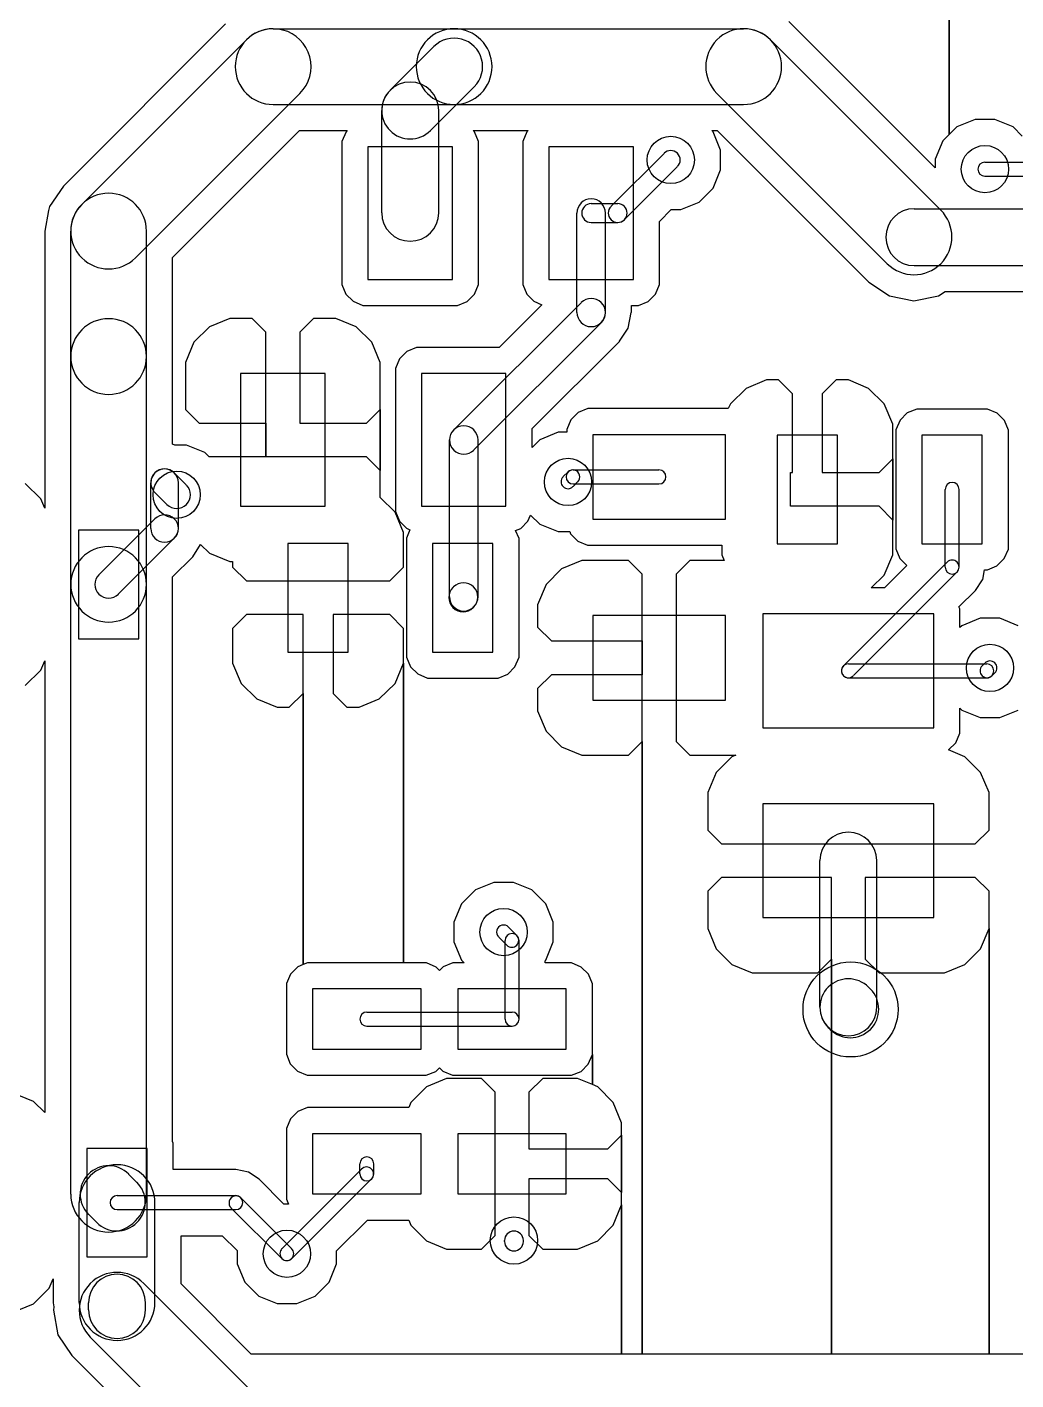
# Model space of a CAD drawing. Extents: x 32880 to 68030, y 27285 to 49782.
# Drawn here: x 37085 to 41184, y 40762 to 46371 of the extents above; entities that cross this region are included whole.
import ezdxf

# ---------------------------------------------------------------- set-up
doc = ezdxf.new("R2010")
doc.units = 0
doc.layers.add('BLACK', color=1, linetype='CONTINUOUS')

msp = doc.modelspace()

# ---------------------------------------------------------------- linework, layer by layer
at = {"layer": 'BLACK'}
for p, q in [((40907, 45926), (40907, 47089)), ((40907, 47089), (40907, 45926)), ((40907, 45926), (40907, 47089)), ((40907, 47089), (40907, 45926)), ((40849, 45788), (40242, 46394)), ((40849, 45788), (40242, 46394)), ((37907, 46384), (37236, 45712)), ((37907, 46384), (37236, 45712)), ((38105, 46364), (38855, 46364)), ((38855, 46364), (40055, 46364)), ((37312, 45636), (37994, 46318)), ((38590, 46109), (38771, 46290)), ((40166, 46318), (40872, 45612)), ((38757, 45942), (38938, 46123)), ((37534, 45414), (38216, 46096)), ((38105, 46050), (38855, 46050)), ((38855, 46050), (40055, 46050)), ((39944, 46096), (40650, 45390)), ((38555, 45601), (38555, 46025)), ((38791, 45601), (38791, 46025)), ((37688, 45416), (38214, 45942)), ((37688, 45416), (38214, 45942)), ((38214, 45942), (38412, 45942)), ((38214, 45942), (38412, 45942)), ((38412, 45942), (38407, 45937)), ((38412, 45942), (38407, 45937)), ((38940, 45936), (38934, 45942)), ((38934, 45942), (39162, 45942)), ((38940, 45936), (38934, 45942)), ((38934, 45942), (39162, 45942)), ((39162, 45942), (39157, 45937)), ((39162, 45942), (39157, 45937)), ((39928, 45937), (39923, 45942)), ((39923, 45942), (39945, 45942)), ((39928, 45937), (39923, 45942)), ((39923, 45942), (39945, 45942)), ((39945, 45942), (40574, 45313)), ((39945, 45942), (40574, 45313)), ((40938, 45957), (40907, 45926)), ((40938, 45957), (40907, 45926)), ((41014, 45988), (40938, 45957)), ((41014, 45988), (40938, 45957)), ((41096, 45988), (41014, 45988)), ((41096, 45988), (41014, 45988)), ((41172, 45957), (41096, 45988)), ((41172, 45957), (41096, 45988)), ((41210, 45919), (41172, 45957)), ((41210, 45919), (41172, 45957)), ((38407, 45937), (38390, 45897)), ((38407, 45937), (38390, 45897)), ((38390, 45897), (38390, 45854)), ((38390, 45897), (38390, 45854)), ((38956, 45896), (38940, 45936)), ((38956, 45896), (38940, 45936)), ((38956, 45346), (38956, 45896)), ((38956, 45346), (38956, 45896)), ((39157, 45937), (39140, 45897)), ((39157, 45937), (39140, 45897)), ((39140, 45897), (39140, 45854)), ((39140, 45897), (39140, 45854)), ((39959, 45861), (39928, 45937)), ((39959, 45861), (39928, 45937)), ((40880, 45899), (40849, 45823)), ((40880, 45899), (40849, 45823)), ((40907, 45926), (40880, 45899)), ((40907, 45926), (40880, 45899)), ((38390, 45854), (38390, 45304)), ((38390, 45854), (38390, 45304)), ((38498, 45875), (38498, 45325)), ((38848, 45875), (38498, 45875)), ((38848, 45325), (38848, 45875)), ((39140, 45854), (39140, 45304)), ((39140, 45854), (39140, 45304)), ((39248, 45875), (39248, 45325)), ((39598, 45875), (39248, 45875)), ((39725, 45847), (39506, 45628)), ((39598, 45325), (39598, 45875)), ((39959, 45779), (39959, 45861)), ((39959, 45779), (39959, 45861)), ((39780, 45792), (39561, 45573)), ((39928, 45703), (39959, 45779)), ((39928, 45703), (39959, 45779)), ((40849, 45823), (40849, 45788)), ((40849, 45823), (40849, 45788)), ((41055, 45811), (43279, 45811)), ((41055, 45753), (43279, 45753)), ((37236, 45712), (37178, 45627)), ((37236, 45712), (37178, 45627)), ((39870, 45645), (39928, 45703)), ((39870, 45645), (39928, 45703)), ((37174, 45611), (37158, 45525)), ((37174, 45611), (37158, 45525)), ((37178, 45627), (37174, 45611)), ((37178, 45627), (37174, 45611)), ((39423, 45639), (39533, 45639)), ((39706, 45565), (39755, 45614)), ((39706, 45565), (39755, 45614)), ((39755, 45614), (39794, 45614)), ((39755, 45614), (39794, 45614)), ((39794, 45614), (39870, 45645)), ((39794, 45614), (39870, 45645)), ((40762, 45618), (42614, 45618)), ((39364, 45188), (39364, 45600)), ((39423, 45561), (39533, 45561)), ((39482, 45188), (39482, 45600)), ((39706, 45346), (39706, 45565)), ((39706, 45346), (39706, 45565)), ((37158, 45525), (37158, 45005)), ((37158, 45525), (37158, 45005)), ((37266, 45005), (37266, 45525)), ((37580, 45005), (37580, 45525)), ((37688, 45005), (37688, 45416)), ((37688, 45005), (37688, 45416)), ((40762, 45382), (42614, 45382)), ((38498, 45325), (38848, 45325)), ((38956, 45303), (38956, 45346)), ((38956, 45303), (38956, 45346)), ((39248, 45325), (39598, 45325)), ((39706, 45303), (39706, 45346)), ((39706, 45303), (39706, 45346)), ((38390, 45304), (38406, 45264)), ((38390, 45304), (38406, 45264)), ((38939, 45263), (38956, 45303)), ((38939, 45263), (38956, 45303)), ((39140, 45304), (39156, 45264)), ((39140, 45304), (39156, 45264)), ((39689, 45263), (39706, 45303)), ((39689, 45263), (39706, 45303)), ((40574, 45313), (40660, 45256)), ((40574, 45313), (40660, 45256)), ((40863, 45256), (40890, 45274)), ((40863, 45256), (40890, 45274)), ((40890, 45274), (42153, 45274)), ((40890, 45274), (42153, 45274)), ((38406, 45264), (38436, 45234)), ((38406, 45264), (38436, 45234)), ((38436, 45234), (38476, 45217)), ((38436, 45234), (38476, 45217)), ((38476, 45217), (38519, 45217)), ((38476, 45217), (38519, 45217)), ((38519, 45217), (38869, 45217)), ((38519, 45217), (38869, 45217)), ((39381, 45228), (38854, 44701)), ((38869, 45217), (38909, 45233)), ((38869, 45217), (38909, 45233)), ((38909, 45233), (38939, 45263)), ((38909, 45233), (38939, 45263)), ((39219, 45220), (39041, 45042)), ((39219, 45220), (39041, 45042)), ((39156, 45264), (39186, 45234)), ((39156, 45264), (39186, 45234)), ((39186, 45234), (39219, 45220)), ((39186, 45234), (39219, 45220)), ((39590, 45187), (39590, 45217)), ((39590, 45217), (39619, 45217)), ((39590, 45187), (39590, 45217)), ((39590, 45217), (39619, 45217)), ((39619, 45217), (39659, 45233)), ((39619, 45217), (39659, 45233)), ((39659, 45233), (39689, 45263)), ((39659, 45233), (39689, 45263)), ((40660, 45256), (40761, 45236)), ((40660, 45256), (40761, 45236)), ((40761, 45236), (40863, 45256)), ((40761, 45236), (40863, 45256)), ((37925, 45163), (37841, 45128)), ((37925, 45163), (37841, 45128)), ((38018, 45163), (37925, 45163)), ((38018, 45163), (37925, 45163)), ((38075, 45106), (38018, 45163)), ((38075, 45106), (38018, 45163)), ((38272, 45163), (38215, 45106)), ((38272, 45163), (38215, 45106)), ((38365, 45163), (38272, 45163)), ((38365, 45163), (38272, 45163)), ((38449, 45128), (38365, 45163)), ((38449, 45128), (38365, 45163)), ((39577, 45123), (39589, 45187)), ((39577, 45123), (39589, 45187)), ((39589, 45187), (39590, 45187)), ((39589, 45187), (39590, 45187)), ((37841, 45128), (37776, 45064)), ((37841, 45128), (37776, 45064)), ((38075, 44729), (38075, 45106)), ((38075, 44729), (38075, 45106)), ((38215, 45106), (38215, 44729)), ((38215, 45106), (38215, 44729)), ((38514, 45064), (38449, 45128)), ((38514, 45064), (38449, 45128)), ((39464, 45145), (38937, 44618)), ((39541, 45069), (39577, 45123)), ((39541, 45069), (39577, 45123)), ((37776, 45064), (37741, 44980)), ((37776, 45064), (37741, 44980)), ((38549, 44980), (38514, 45064)), ((38549, 44980), (38514, 45064)), ((38699, 45042), (38659, 45026)), ((38699, 45042), (38659, 45026)), ((39041, 45042), (38699, 45042)), ((39041, 45042), (38699, 45042)), ((39178, 44706), (39541, 45068)), ((39178, 44706), (39541, 45068)), ((39541, 45068), (39541, 45069)), ((39541, 45068), (39541, 45069)), ((37158, 45005), (37158, 44377)), ((37158, 45005), (37158, 44377)), ((37266, 44061), (37266, 45005)), ((37580, 44061), (37580, 45005)), ((37688, 44641), (37688, 45005)), ((37688, 44641), (37688, 45005)), ((38629, 44996), (38612, 44956)), ((38629, 44996), (38612, 44956)), ((38659, 45026), (38629, 44996)), ((38659, 45026), (38629, 44996)), ((37741, 44980), (37741, 44889)), ((37741, 44980), (37741, 44889)), ((38320, 44934), (37970, 44934)), ((37970, 44934), (37970, 44384)), ((38320, 44384), (38320, 44934)), ((38549, 44889), (38549, 44980)), ((38549, 44889), (38549, 44980)), ((38612, 44956), (38612, 44913)), ((38612, 44956), (38612, 44913)), ((39070, 44934), (38720, 44934)), ((38720, 44934), (38720, 44384)), ((39070, 44384), (39070, 44934)), ((37741, 44889), (37741, 44786)), ((37741, 44889), (37741, 44786)), ((38549, 44786), (38549, 44889)), ((38549, 44786), (38549, 44889)), ((38612, 44913), (38612, 44363)), ((38612, 44913), (38612, 44363)), ((40065, 44873), (40000, 44809)), ((40065, 44873), (40000, 44809)), ((40149, 44908), (40065, 44873)), ((40149, 44908), (40065, 44873)), ((40200, 44908), (40149, 44908)), ((40200, 44908), (40149, 44908)), ((40257, 44851), (40200, 44908)), ((40257, 44851), (40200, 44908)), ((40438, 44908), (40381, 44851)), ((40438, 44908), (40381, 44851)), ((40489, 44908), (40438, 44908)), ((40489, 44908), (40438, 44908)), ((40573, 44873), (40489, 44908)), ((40573, 44873), (40489, 44908)), ((40638, 44809), (40573, 44873)), ((40638, 44809), (40573, 44873)), ((40257, 44524), (40257, 44851)), ((40257, 44524), (40257, 44851)), ((40381, 44851), (40381, 44524)), ((40381, 44851), (40381, 44524)), ((37741, 44786), (37798, 44729)), ((37741, 44786), (37798, 44729)), ((38492, 44729), (38549, 44786)), ((38492, 44729), (38549, 44786)), ((38549, 44532), (38549, 44786)), ((38549, 44786), (38549, 44532)), ((38549, 44532), (38549, 44786)), ((38549, 44786), (38549, 44532)), ((39369, 44773), (39339, 44743)), ((39369, 44773), (39339, 44743)), ((39409, 44789), (39369, 44773)), ((39409, 44789), (39369, 44773)), ((39959, 44789), (39409, 44789)), ((39959, 44789), (39409, 44789)), ((39991, 44789), (39959, 44789)), ((39991, 44789), (39959, 44789)), ((40000, 44809), (39991, 44789)), ((40000, 44809), (39991, 44789)), ((40673, 44725), (40638, 44809)), ((40673, 44725), (40638, 44809)), ((40733, 44771), (40703, 44741)), ((40733, 44771), (40703, 44741)), ((40773, 44787), (40733, 44771)), ((40773, 44787), (40733, 44771)), ((41023, 44787), (40773, 44787)), ((41023, 44787), (40773, 44787)), ((41066, 44787), (41023, 44787)), ((41066, 44787), (41023, 44787)), ((41106, 44770), (41066, 44787)), ((41106, 44770), (41066, 44787)), ((41136, 44740), (41106, 44770)), ((41136, 44740), (41106, 44770)), ((37798, 44729), (38075, 44729)), ((37798, 44729), (38075, 44729)), ((38075, 44589), (38075, 44729)), ((38075, 44729), (38075, 44589)), ((38075, 44589), (38075, 44729)), ((38075, 44729), (38075, 44589)), ((38215, 44729), (38492, 44729)), ((38215, 44729), (38492, 44729)), ((39178, 44628), (39178, 44706)), ((39178, 44628), (39178, 44706)), ((39339, 44743), (39322, 44703)), ((39339, 44743), (39322, 44703)), ((40673, 44634), (40673, 44725)), ((40673, 44634), (40673, 44725)), ((40703, 44741), (40686, 44701)), ((40703, 44741), (40686, 44701)), ((41152, 44700), (41136, 44740)), ((41152, 44700), (41136, 44740)), ((38836, 44009), (38836, 44659)), ((38954, 44009), (38954, 44659)), ((39210, 44660), (39178, 44628)), ((39210, 44660), (39178, 44628)), ((39286, 44691), (39210, 44660)), ((39286, 44691), (39210, 44660)), ((39322, 44691), (39286, 44691)), ((39322, 44691), (39286, 44691)), ((39322, 44703), (39322, 44691)), ((39322, 44703), (39322, 44691)), ((39980, 44681), (39430, 44681)), ((39430, 44681), (39430, 44331)), ((39980, 44331), (39980, 44681)), ((40444, 44679), (40194, 44679)), ((40194, 44679), (40194, 44229)), ((40444, 44229), (40444, 44679)), ((40686, 44701), (40686, 44658)), ((40686, 44701), (40686, 44658)), ((40686, 44658), (40686, 44208)), ((40686, 44658), (40686, 44208)), ((41044, 44679), (40794, 44679)), ((40794, 44679), (40794, 44229)), ((41044, 44229), (41044, 44679)), ((41152, 44250), (41152, 44700)), ((41152, 44250), (41152, 44700)), ((37698, 44638), (37688, 44641)), ((37698, 44638), (37688, 44641)), ((37746, 44638), (37698, 44638)), ((37746, 44638), (37698, 44638)), ((37822, 44607), (37746, 44638)), ((37822, 44607), (37746, 44638)), ((37840, 44589), (37822, 44607)), ((37840, 44589), (37822, 44607)), ((40673, 44581), (40673, 44634)), ((40673, 44581), (40673, 44634)), ((38045, 44589), (37840, 44589)), ((38045, 44589), (37840, 44589)), ((38075, 44589), (38045, 44589)), ((38075, 44589), (38045, 44589)), ((38215, 44589), (38075, 44589)), ((38215, 44589), (38075, 44589)), ((38245, 44589), (38215, 44589)), ((38245, 44589), (38215, 44589)), ((38492, 44589), (38245, 44589)), ((38492, 44589), (38245, 44589)), ((38549, 44532), (38492, 44589)), ((38549, 44532), (38492, 44589)), ((40616, 44524), (40673, 44581)), ((40616, 44524), (40673, 44581)), ((40673, 44327), (40673, 44581)), ((40673, 44581), (40673, 44327)), ((40673, 44327), (40673, 44581)), ((40673, 44581), (40673, 44327)), ((37598, 44292), (37598, 44482)), ((37745, 44473), (37696, 44522)), ((37712, 44292), (37712, 44482)), ((38549, 44429), (38549, 44532)), ((38549, 44429), (38549, 44532)), ((39307, 44507), (39326, 44526)), ((39348, 44535), (39704, 44535)), ((39348, 44466), (39367, 44485)), ((40249, 44384), (40249, 44524)), ((40249, 44524), (40257, 44524)), ((40249, 44384), (40249, 44524)), ((40249, 44524), (40257, 44524)), ((40381, 44524), (40616, 44524)), ((40381, 44524), (40616, 44524)), ((37142, 44415), (37077, 44479)), ((37142, 44415), (37077, 44479)), ((37664, 44392), (37615, 44441)), ((38549, 44421), (38549, 44429)), ((38549, 44421), (38549, 44429)), ((39348, 44477), (39704, 44477)), ((40890, 44132), (40890, 44454)), ((40948, 44132), (40948, 44454)), ((37158, 44377), (37142, 44415)), ((37158, 44377), (37142, 44415)), ((37970, 44384), (38320, 44384)), ((38610, 44360), (38549, 44421)), ((38610, 44360), (38549, 44421)), ((38720, 44384), (39070, 44384)), ((40257, 44384), (40249, 44384)), ((40257, 44384), (40249, 44384)), ((40381, 44384), (40257, 44384)), ((40381, 44384), (40257, 44384)), ((40419, 44384), (40381, 44384)), ((40419, 44384), (40381, 44384)), ((40616, 44384), (40419, 44384)), ((40616, 44384), (40419, 44384)), ((40673, 44327), (40616, 44384)), ((40673, 44327), (40616, 44384)), ((37615, 44332), (37383, 44100)), ((38645, 44276), (38610, 44360)), ((38645, 44276), (38610, 44360)), ((38612, 44363), (38628, 44323)), ((38612, 44363), (38628, 44323)), ((38628, 44323), (38658, 44293)), ((38628, 44323), (38658, 44293)), ((39131, 44292), (39161, 44322)), ((39131, 44292), (39161, 44322)), ((39161, 44322), (39172, 44348)), ((39161, 44322), (39172, 44348)), ((39172, 44348), (39210, 44310)), ((39172, 44348), (39210, 44310)), ((39430, 44331), (39980, 44331)), ((40673, 44274), (40673, 44327)), ((40673, 44274), (40673, 44327)), ((37548, 44285), (37298, 44285)), ((37298, 44285), (37298, 43835)), ((37548, 43835), (37548, 44285)), ((38645, 44185), (38645, 44276)), ((38645, 44185), (38645, 44276)), ((38658, 44293), (38672, 44287)), ((38658, 44293), (38672, 44287)), ((38672, 44287), (38658, 44252)), ((38672, 44287), (38658, 44252)), ((39110, 44284), (39131, 44292)), ((39110, 44284), (39131, 44292)), ((39124, 44251), (39110, 44284)), ((39124, 44251), (39110, 44284)), ((39210, 44310), (39286, 44279)), ((39210, 44310), (39286, 44279)), ((39286, 44279), (39334, 44279)), ((39286, 44279), (39334, 44279)), ((39334, 44279), (39338, 44270)), ((39334, 44279), (39338, 44270)), ((39338, 44270), (39368, 44240)), ((39338, 44270), (39368, 44240)), ((40673, 44183), (40673, 44274)), ((40673, 44183), (40673, 44274)), ((37695, 44252), (37463, 44020)), ((37772, 44175), (37804, 44226)), ((37772, 44175), (37804, 44226)), ((37804, 44226), (37841, 44190)), ((37804, 44226), (37841, 44190)), ((38416, 44230), (38166, 44230)), ((38166, 44230), (38166, 43780)), ((38416, 43780), (38416, 44230)), ((38658, 44252), (38658, 44209)), ((38658, 44252), (38658, 44209)), ((38658, 44209), (38658, 43759)), ((38658, 44209), (38658, 43759)), ((39016, 44230), (38766, 44230)), ((38766, 44230), (38766, 43780)), ((39016, 43780), (39016, 44230)), ((39124, 43801), (39124, 44251)), ((39124, 43801), (39124, 44251)), ((39368, 44240), (39408, 44223)), ((39368, 44240), (39408, 44223)), ((39408, 44223), (39451, 44223)), ((39408, 44223), (39451, 44223)), ((39451, 44223), (39965, 44223)), ((39451, 44223), (39965, 44223)), ((39965, 44223), (39965, 44183)), ((39965, 44223), (39965, 44183)), ((40194, 44229), (40444, 44229)), ((40686, 44208), (40702, 44168)), ((40686, 44208), (40702, 44168)), ((40794, 44229), (41044, 44229)), ((41135, 44167), (41152, 44207)), ((41135, 44167), (41152, 44207)), ((41152, 44207), (41152, 44250)), ((41152, 44207), (41152, 44250)), ((37688, 44091), (37772, 44175)), ((37688, 44091), (37772, 44175)), ((37841, 44190), (37925, 44155)), ((37841, 44190), (37925, 44155)), ((37925, 44155), (37937, 44155)), ((37925, 44155), (37937, 44155)), ((37937, 44155), (37937, 44132)), ((37937, 44155), (37937, 44132)), ((38645, 44132), (38645, 44185)), ((38645, 44132), (38645, 44185)), ((39384, 44160), (39300, 44125)), ((39384, 44160), (39300, 44125)), ((39475, 44160), (39384, 44160)), ((39475, 44160), (39384, 44160)), ((39578, 44160), (39475, 44160)), ((39578, 44160), (39475, 44160)), ((39635, 44103), (39578, 44160)), ((39635, 44103), (39578, 44160)), ((39832, 44160), (39775, 44103)), ((39832, 44160), (39775, 44103)), ((39935, 44160), (39832, 44160)), ((39935, 44160), (39832, 44160)), ((39974, 44160), (39935, 44160)), ((39974, 44160), (39935, 44160)), ((39965, 44183), (39974, 44160)), ((39965, 44183), (39974, 44160)), ((40898, 44152), (40469, 43723)), ((40638, 44099), (40673, 44183)), ((40638, 44099), (40673, 44183)), ((40702, 44168), (40731, 44139)), ((40702, 44168), (40731, 44139)), ((41105, 44137), (41135, 44167)), ((41105, 44137), (41135, 44167)), ((37688, 44060), (37688, 44091)), ((37688, 44060), (37688, 44091)), ((37937, 44132), (37994, 44075)), ((37937, 44132), (37994, 44075)), ((38588, 44075), (38645, 44132)), ((38588, 44075), (38645, 44132)), ((39300, 44125), (39236, 44060)), ((39300, 44125), (39236, 44060)), ((39635, 43826), (39635, 44103)), ((39635, 43826), (39635, 44103)), ((39775, 44103), (39775, 43856)), ((39775, 44103), (39775, 43856)), ((40939, 44111), (40510, 43682)), ((40584, 44046), (40638, 44099)), ((40584, 44046), (40638, 44099)), ((40731, 44139), (40639, 44046)), ((40731, 44139), (40639, 44046)), ((41046, 44080), (41053, 44121)), ((41046, 44080), (41053, 44121)), ((41053, 44121), (41065, 44121)), ((41053, 44121), (41065, 44121)), ((41065, 44121), (41105, 44137)), ((41065, 44121), (41105, 44137)), ((37266, 41532), (37266, 44060)), ((37580, 41532), (37580, 44060)), ((37688, 41751), (37688, 44060)), ((37688, 41751), (37688, 44060)), ((37994, 44075), (38191, 44075)), ((37994, 44075), (38191, 44075)), ((38191, 44075), (38229, 44075)), ((38191, 44075), (38229, 44075)), ((38229, 44075), (38353, 44075)), ((38229, 44075), (38353, 44075)), ((38353, 44075), (38391, 44075)), ((38353, 44075), (38391, 44075)), ((38391, 44075), (38588, 44075)), ((38391, 44075), (38588, 44075)), ((38853, 44050), (38850, 44047)), ((39236, 44060), (39201, 43976)), ((39236, 44060), (39201, 43976)), ((40639, 44046), (40584, 44046)), ((40639, 44046), (40584, 44046)), ((40947, 43967), (41016, 44035)), ((40947, 43967), (41016, 44035)), ((41016, 44035), (41045, 44079)), ((41016, 44035), (41045, 44079)), ((41045, 44079), (41046, 44080)), ((41045, 44079), (41046, 44080)), ((39201, 43976), (39201, 43883)), ((39201, 43976), (39201, 43883)), ((37994, 43935), (37937, 43878)), ((37994, 43935), (37937, 43878)), ((38229, 43935), (37994, 43935)), ((38229, 43935), (37994, 43935)), ((38229, 43608), (38229, 43935)), ((38229, 43608), (38229, 43935)), ((38588, 43935), (38353, 43935)), ((38353, 43935), (38353, 43608)), ((38588, 43935), (38353, 43935)), ((38353, 43935), (38353, 43608)), ((38645, 43878), (38588, 43935)), ((38645, 43878), (38588, 43935)), ((38936, 43967), (38933, 43964)), ((39980, 43931), (39430, 43931)), ((39430, 43931), (39430, 43581)), ((39980, 43581), (39980, 43931)), ((40843, 43938), (40135, 43938)), ((40135, 43938), (40135, 43466)), ((40843, 43466), (40843, 43938)), ((40951, 43959), (40947, 43967)), ((40951, 43959), (40947, 43967)), ((40951, 43881), (40951, 43959)), ((40951, 43881), (40951, 43959)), ((41035, 43920), (40959, 43889)), ((41035, 43920), (40959, 43889)), ((41117, 43920), (41035, 43920)), ((41117, 43920), (41035, 43920)), ((41193, 43889), (41117, 43920)), ((41193, 43889), (41117, 43920)), ((37937, 43878), (37937, 43825)), ((37937, 43878), (37937, 43825)), ((38645, 43825), (38645, 43878)), ((38645, 43825), (38645, 43878)), ((39201, 43883), (39258, 43826)), ((39201, 43883), (39258, 43826)), ((40959, 43889), (40951, 43881)), ((40959, 43889), (40951, 43881)), ((37298, 43835), (37548, 43835)), ((37937, 43825), (37937, 43734)), ((37937, 43825), (37937, 43734)), ((38645, 43734), (38645, 43825)), ((38645, 43734), (38645, 43825)), ((39258, 43826), (39635, 43826)), ((39258, 43826), (39635, 43826)), ((39635, 43686), (39635, 43826)), ((39635, 43826), (39635, 43686)), ((39635, 43686), (39635, 43826)), ((39635, 43826), (39635, 43686)), ((39775, 43856), (39775, 43826)), ((39775, 43856), (39775, 43826)), ((39775, 43826), (39775, 43686)), ((39775, 43826), (39775, 43686)), ((38166, 43780), (38416, 43780)), ((38658, 43759), (38674, 43719)), ((38658, 43759), (38674, 43719)), ((38766, 43780), (39016, 43780)), ((39107, 43718), (39124, 43758)), ((39107, 43718), (39124, 43758)), ((39124, 43758), (39124, 43801)), ((39124, 43758), (39124, 43801)), ((37077, 43641), (37142, 43705)), ((37077, 43641), (37142, 43705)), ((37142, 43705), (37158, 43744)), ((37142, 43705), (37158, 43744)), ((37158, 43744), (37158, 41871)), ((37158, 43744), (37158, 41871)), ((37937, 43734), (37972, 43650)), ((37937, 43734), (37972, 43650)), ((38610, 43650), (38645, 43734)), ((38610, 43650), (38645, 43734)), ((38645, 42491), (38645, 43734)), ((38645, 43734), (38645, 42491)), ((38645, 42491), (38645, 43734)), ((38645, 43734), (38645, 42491)), ((38674, 43719), (38704, 43689)), ((38674, 43719), (38704, 43689)), ((39077, 43688), (39107, 43718)), ((39077, 43688), (39107, 43718)), ((40489, 43731), (41063, 43731)), ((41055, 43734), (41044, 43723)), ((37972, 43650), (38037, 43586)), ((37972, 43650), (38037, 43586)), ((38545, 43586), (38610, 43650)), ((38545, 43586), (38610, 43650)), ((38704, 43689), (38744, 43672)), ((38704, 43689), (38744, 43672)), ((38744, 43672), (38787, 43672)), ((38744, 43672), (38787, 43672)), ((38787, 43672), (39037, 43672)), ((38787, 43672), (39037, 43672)), ((39037, 43672), (39077, 43688)), ((39037, 43672), (39077, 43688)), ((39258, 43686), (39201, 43629)), ((39258, 43686), (39201, 43629)), ((39635, 43686), (39258, 43686)), ((39635, 43686), (39258, 43686)), ((39635, 43409), (39635, 43686)), ((39635, 43409), (39635, 43686)), ((39775, 43686), (39775, 43656)), ((39775, 43686), (39775, 43656)), ((39775, 43656), (39775, 43409)), ((39775, 43656), (39775, 43409)), ((40489, 43673), (41063, 43673)), ((41096, 43693), (41085, 43682)), ((38037, 43586), (38121, 43551)), ((38037, 43586), (38121, 43551)), ((38172, 43551), (38229, 43608)), ((38172, 43551), (38229, 43608)), ((38229, 42484), (38229, 43608)), ((38229, 43608), (38229, 42484)), ((38229, 42484), (38229, 43608)), ((38229, 43608), (38229, 42484)), ((38353, 43608), (38410, 43551)), ((38353, 43608), (38410, 43551)), ((38461, 43551), (38545, 43586)), ((38461, 43551), (38545, 43586)), ((39201, 43629), (39201, 43536)), ((39201, 43629), (39201, 43536)), ((38121, 43551), (38172, 43551)), ((38121, 43551), (38172, 43551)), ((38410, 43551), (38461, 43551)), ((38410, 43551), (38461, 43551)), ((39201, 43536), (39236, 43452)), ((39201, 43536), (39236, 43452)), ((39430, 43581), (39980, 43581)), ((40951, 43487), (40951, 43547)), ((40951, 43547), (40959, 43539)), ((40951, 43487), (40951, 43547)), ((40951, 43547), (40959, 43539)), ((40959, 43539), (41035, 43508)), ((40959, 43539), (41035, 43508)), ((41117, 43508), (41193, 43539)), ((41117, 43508), (41193, 43539)), ((40951, 43444), (40951, 43487)), ((40951, 43444), (40951, 43487)), ((41035, 43508), (41117, 43508)), ((41035, 43508), (41117, 43508)), ((39236, 43452), (39300, 43387)), ((39236, 43452), (39300, 43387)), ((40135, 43466), (40843, 43466)), ((40934, 43404), (40951, 43444)), ((40934, 43404), (40951, 43444)), ((39300, 43387), (39384, 43352)), ((39300, 43387), (39384, 43352)), ((39578, 43352), (39635, 43409)), ((39578, 43352), (39635, 43409)), ((39635, 40869), (39635, 43409)), ((39635, 43409), (39635, 40869)), ((39635, 40869), (39635, 43409)), ((39635, 43409), (39635, 40869)), ((39775, 43409), (39832, 43352)), ((39775, 43409), (39832, 43352)), ((40904, 43374), (40934, 43404)), ((40904, 43374), (40934, 43404)), ((40972, 43345), (40904, 43374)), ((40972, 43345), (40904, 43374)), ((39384, 43352), (39475, 43352)), ((39384, 43352), (39475, 43352)), ((39475, 43352), (39578, 43352)), ((39475, 43352), (39578, 43352)), ((39832, 43352), (39935, 43352)), ((39832, 43352), (39935, 43352)), ((39935, 43352), (40022, 43352)), ((39935, 43352), (40022, 43352)), ((40006, 43345), (39941, 43281)), ((40006, 43345), (39941, 43281)), ((40022, 43352), (40006, 43345)), ((40022, 43352), (40006, 43345)), ((41037, 43281), (40972, 43345)), ((41037, 43281), (40972, 43345)), ((39941, 43281), (39906, 43197)), ((39941, 43281), (39906, 43197)), ((41072, 43197), (41037, 43281)), ((41072, 43197), (41037, 43281)), ((39906, 43197), (39906, 43106)), ((39906, 43197), (39906, 43106)), ((41072, 43106), (41072, 43197)), ((41072, 43106), (41072, 43197)), ((40843, 43151), (40135, 43151)), ((40135, 43151), (40135, 42679)), ((40843, 42679), (40843, 43151)), ((39906, 43106), (39906, 43042)), ((39906, 43106), (39906, 43042)), ((41072, 43042), (41072, 43106)), ((41072, 43042), (41072, 43106)), ((39906, 43042), (39963, 42985)), ((39906, 43042), (39963, 42985)), ((41015, 42985), (41072, 43042)), ((41015, 42985), (41072, 43042)), ((39963, 42985), (40389, 42985)), ((39963, 42985), (40389, 42985)), ((40389, 42985), (40419, 42985)), ((40389, 42985), (40419, 42985)), ((40419, 42985), (40559, 42985)), ((40419, 42985), (40559, 42985)), ((40559, 42985), (40589, 42985)), ((40559, 42985), (40589, 42985)), ((40589, 42985), (41015, 42985)), ((40589, 42985), (41015, 42985)), ((40371, 42307), (40371, 42915)), ((40607, 42307), (40607, 42915)), ((39019, 42825), (38943, 42794)), ((39019, 42825), (38943, 42794)), ((39101, 42825), (39019, 42825)), ((39101, 42825), (39019, 42825)), ((39177, 42794), (39101, 42825)), ((39177, 42794), (39101, 42825)), ((39963, 42845), (39906, 42788)), ((39963, 42845), (39906, 42788)), ((40419, 42845), (39963, 42845)), ((40419, 42845), (39963, 42845)), ((40419, 42507), (40419, 42845)), ((40419, 42507), (40419, 42845)), ((41015, 42845), (40559, 42845)), ((40559, 42845), (40559, 42507)), ((41015, 42845), (40559, 42845)), ((40559, 42845), (40559, 42507)), ((41072, 42788), (41015, 42845)), ((41072, 42788), (41015, 42845)), ((38943, 42794), (38885, 42736)), ((38943, 42794), (38885, 42736)), ((39235, 42736), (39177, 42794)), ((39235, 42736), (39177, 42794)), ((39906, 42788), (39906, 42724)), ((39906, 42788), (39906, 42724)), ((41072, 42724), (41072, 42788)), ((41072, 42724), (41072, 42788)), ((38885, 42736), (38854, 42660)), ((38885, 42736), (38854, 42660)), ((39266, 42660), (39235, 42736)), ((39266, 42660), (39235, 42736)), ((39906, 42724), (39906, 42633)), ((39906, 42724), (39906, 42633)), ((41072, 42633), (41072, 42724)), ((41072, 42633), (41072, 42724)), ((38854, 42660), (38854, 42578)), ((38854, 42660), (38854, 42578)), ((39114, 42606), (39081, 42639)), ((39266, 42578), (39266, 42660)), ((39266, 42578), (39266, 42660)), ((39906, 42633), (39941, 42549)), ((39906, 42633), (39941, 42549)), ((40135, 42679), (40843, 42679)), ((41037, 42549), (41072, 42633)), ((41037, 42549), (41072, 42633)), ((41072, 40869), (41072, 42633)), ((41072, 42633), (41072, 40869)), ((41072, 40869), (41072, 42633)), ((41072, 42633), (41072, 40869)), ((38854, 42578), (38885, 42502)), ((38854, 42578), (38885, 42502)), ((39073, 42565), (39040, 42598)), ((39066, 42258), (39066, 42584)), ((39124, 42258), (39124, 42584)), ((39235, 42502), (39266, 42578)), ((39235, 42502), (39266, 42578)), ((39941, 42549), (40006, 42485)), ((39941, 42549), (40006, 42485)), ((40972, 42485), (41037, 42549)), ((40972, 42485), (41037, 42549)), ((38207, 42475), (38177, 42445)), ((38207, 42475), (38177, 42445)), ((38229, 42484), (38207, 42475)), ((38229, 42484), (38207, 42475)), ((38247, 42491), (38229, 42484)), ((38247, 42491), (38229, 42484)), ((38645, 42491), (38247, 42491)), ((38645, 42491), (38247, 42491)), ((38697, 42491), (38645, 42491)), ((38697, 42491), (38645, 42491)), ((38740, 42491), (38697, 42491)), ((38740, 42491), (38697, 42491)), ((38780, 42474), (38740, 42491)), ((38780, 42474), (38740, 42491)), ((38794, 42460), (38780, 42474)), ((38794, 42460), (38780, 42474)), ((38809, 42475), (38794, 42460)), ((38809, 42475), (38794, 42460)), ((38849, 42491), (38809, 42475)), ((38849, 42491), (38809, 42475)), ((38896, 42491), (38849, 42491)), ((38896, 42491), (38849, 42491)), ((38885, 42502), (38896, 42491)), ((38885, 42502), (38896, 42491)), ((39232, 42499), (39235, 42502)), ((39232, 42499), (39235, 42502)), ((39232, 42491), (39232, 42499)), ((39232, 42491), (39232, 42499)), ((39299, 42491), (39232, 42491)), ((39299, 42491), (39232, 42491)), ((39342, 42491), (39299, 42491)), ((39342, 42491), (39299, 42491)), ((39382, 42474), (39342, 42491)), ((39382, 42474), (39342, 42491)), ((39412, 42444), (39382, 42474)), ((39412, 42444), (39382, 42474)), ((40006, 42485), (40090, 42450)), ((40006, 42485), (40090, 42450)), ((40362, 42450), (40419, 42507)), ((40362, 42450), (40419, 42507)), ((40419, 40869), (40419, 42507)), ((40419, 42507), (40419, 40869)), ((40419, 40869), (40419, 42507)), ((40419, 42507), (40419, 40869)), ((40559, 42507), (40616, 42450)), ((40559, 42507), (40616, 42450)), ((40888, 42450), (40972, 42485)), ((40888, 42450), (40972, 42485)), ((38177, 42445), (38160, 42405)), ((38177, 42445), (38160, 42405)), ((38160, 42405), (38160, 42362)), ((38160, 42405), (38160, 42362)), ((39428, 42404), (39412, 42444)), ((39428, 42404), (39412, 42444)), ((40090, 42450), (40362, 42450)), ((40090, 42450), (40362, 42450)), ((40616, 42450), (40888, 42450)), ((40616, 42450), (40888, 42450)), ((38160, 42362), (38160, 42112)), ((38160, 42362), (38160, 42112)), ((38718, 42383), (38268, 42383)), ((38268, 42383), (38268, 42133)), ((38718, 42133), (38718, 42383)), ((39320, 42383), (38870, 42383)), ((38870, 42383), (38870, 42133)), ((39320, 42133), (39320, 42383)), ((39428, 42154), (39428, 42404)), ((39428, 42154), (39428, 42404)), ((40572, 42391), (40581, 42382)), ((38493, 42287), (39095, 42287)), ((38493, 42229), (39095, 42229)), ((40405, 42224), (40414, 42215)), ((38268, 42133), (38718, 42133)), ((38870, 42133), (39320, 42133)), ((39428, 42111), (39428, 42154)), ((39428, 42111), (39428, 42154)), ((38160, 42112), (38176, 42072)), ((38160, 42112), (38176, 42072)), ((38176, 42072), (38206, 42042)), ((38176, 42072), (38206, 42042)), ((39381, 42041), (39411, 42071)), ((39381, 42041), (39411, 42071)), ((39411, 42071), (39428, 42111)), ((39411, 42071), (39428, 42111)), ((39428, 41987), (39428, 42111)), ((39428, 42111), (39428, 41987)), ((39428, 41987), (39428, 42111)), ((39428, 42111), (39428, 41987)), ((38206, 42042), (38246, 42025)), ((38206, 42042), (38246, 42025)), ((38246, 42025), (38289, 42025)), ((38246, 42025), (38289, 42025)), ((38289, 42025), (38739, 42025)), ((38289, 42025), (38739, 42025)), ((38739, 42025), (38779, 42041)), ((38739, 42025), (38779, 42041)), ((38824, 42012), (38740, 41977)), ((38824, 42012), (38740, 41977)), ((38779, 42041), (38794, 42056)), ((38779, 42041), (38794, 42056)), ((38794, 42056), (38808, 42042)), ((38794, 42056), (38808, 42042)), ((38808, 42042), (38848, 42025)), ((38808, 42042), (38848, 42025)), ((38915, 42012), (38824, 42012)), ((38915, 42012), (38824, 42012)), ((38848, 42025), (38891, 42025)), ((38848, 42025), (38891, 42025)), ((38891, 42025), (39341, 42025)), ((38891, 42025), (39341, 42025)), ((38968, 42012), (38915, 42012)), ((38968, 42012), (38915, 42012)), ((39025, 41955), (38968, 42012)), ((39025, 41955), (38968, 42012)), ((39222, 42012), (39165, 41955)), ((39222, 42012), (39165, 41955)), ((39275, 42012), (39222, 42012)), ((39275, 42012), (39222, 42012)), ((39366, 42012), (39275, 42012)), ((39366, 42012), (39275, 42012)), ((39341, 42025), (39381, 42041)), ((39341, 42025), (39381, 42041)), ((39428, 41987), (39366, 42012)), ((39428, 41987), (39366, 42012)), ((38740, 41977), (38676, 41912)), ((38740, 41977), (38676, 41912)), ((39450, 41977), (39428, 41987)), ((39450, 41977), (39428, 41987)), ((39514, 41912), (39450, 41977)), ((39514, 41912), (39450, 41977)), ((37112, 41916), (37028, 41951)), ((37112, 41916), (37028, 41951)), ((37158, 41871), (37112, 41916)), ((37158, 41871), (37112, 41916)), ((38676, 41912), (38667, 41891)), ((38676, 41912), (38667, 41891)), ((39025, 41758), (39025, 41955)), ((39025, 41758), (39025, 41955)), ((39165, 41955), (39165, 41720)), ((39165, 41955), (39165, 41720)), ((39549, 41828), (39514, 41912)), ((39549, 41828), (39514, 41912)), ((38177, 41845), (38160, 41805)), ((38177, 41845), (38160, 41805)), ((38207, 41875), (38177, 41845)), ((38207, 41875), (38177, 41845)), ((38247, 41891), (38207, 41875)), ((38247, 41891), (38207, 41875)), ((38667, 41891), (38247, 41891)), ((38667, 41891), (38247, 41891)), ((38160, 41805), (38160, 41762)), ((38160, 41805), (38160, 41762)), ((39549, 41777), (39549, 41828)), ((39549, 41777), (39549, 41828)), ((37691, 41743), (37688, 41751)), ((37691, 41743), (37688, 41751)), ((37691, 41634), (37691, 41743)), ((37691, 41634), (37691, 41743)), ((38160, 41762), (38160, 41512)), ((38160, 41762), (38160, 41512)), ((38718, 41783), (38268, 41783)), ((38268, 41783), (38268, 41533)), ((38718, 41533), (38718, 41783)), ((39320, 41783), (38870, 41783)), ((38870, 41783), (38870, 41533)), ((39025, 41720), (39025, 41758)), ((39025, 41720), (39025, 41758)), ((39320, 41533), (39320, 41783)), ((39492, 41720), (39549, 41777)), ((39492, 41720), (39549, 41777)), ((39549, 41539), (39549, 41777)), ((39549, 41777), (39549, 41539)), ((39549, 41539), (39549, 41777)), ((39549, 41777), (39549, 41539)), ((37583, 41722), (37333, 41722)), ((37333, 41722), (37333, 41272)), ((37583, 41272), (37583, 41722)), ((39025, 41596), (39025, 41720)), ((39025, 41596), (39025, 41720)), ((39165, 41720), (39492, 41720)), ((39165, 41720), (39492, 41720)), ((37950, 41634), (37691, 41634)), ((37950, 41634), (37691, 41634)), ((38003, 41624), (37950, 41634)), ((38003, 41624), (37950, 41634)), ((38047, 41594), (38003, 41624)), ((38047, 41594), (38003, 41624)), ((38472, 41637), (38141, 41306)), ((38464, 41616), (38464, 41658)), ((38522, 41616), (38522, 41658)), ((37506, 41615), (37540, 41581)), ((38149, 41491), (38047, 41594)), ((38149, 41491), (38047, 41594)), ((38513, 41596), (38182, 41265)), ((39025, 41558), (39025, 41596)), ((39025, 41558), (39025, 41596)), ((39492, 41596), (39165, 41596)), ((39165, 41596), (39165, 41361)), ((39492, 41596), (39165, 41596)), ((39165, 41596), (39165, 41361)), ((39549, 41539), (39492, 41596)), ((39549, 41539), (39492, 41596)), ((37458, 41526), (37950, 41526)), ((38182, 41306), (37971, 41517)), ((38160, 41512), (38168, 41491)), ((38160, 41512), (38168, 41491)), ((38268, 41533), (38718, 41533)), ((38870, 41533), (39320, 41533)), ((39025, 41361), (39025, 41558)), ((39025, 41361), (39025, 41558)), ((39549, 41488), (39549, 41539)), ((39549, 41488), (39549, 41539)), ((37301, 41083), (37301, 41497)), ((37458, 41468), (37950, 41468)), ((37615, 41083), (37615, 41497)), ((38141, 41265), (37930, 41476)), ((38168, 41491), (38149, 41491)), ((38168, 41491), (38149, 41491)), ((39514, 41404), (39549, 41488)), ((39514, 41404), (39549, 41488)), ((39549, 40869), (39549, 41488)), ((39549, 41488), (39549, 40869)), ((39549, 40869), (39549, 41488)), ((39549, 41488), (39549, 40869)), ((37340, 41449), (37374, 41415)), ((38368, 41297), (38496, 41425)), ((38368, 41297), (38496, 41425)), ((38496, 41425), (38667, 41425)), ((38496, 41425), (38667, 41425)), ((38667, 41425), (38676, 41404)), ((38667, 41425), (38676, 41404)), ((38676, 41404), (38740, 41339)), ((38676, 41404), (38740, 41339)), ((39450, 41339), (39514, 41404)), ((39450, 41339), (39514, 41404)), ((37723, 41160), (37723, 41360)), ((37723, 41360), (37893, 41360)), ((37723, 41160), (37723, 41360)), ((37723, 41360), (37893, 41360)), ((37893, 41360), (37956, 41298)), ((37893, 41360), (37956, 41298)), ((38740, 41339), (38824, 41304)), ((38740, 41339), (38824, 41304)), ((38968, 41304), (39025, 41361)), ((38968, 41304), (39025, 41361)), ((39064, 41336), (39064, 41340)), ((39142, 41336), (39142, 41340)), ((39165, 41361), (39222, 41304)), ((39165, 41361), (39222, 41304)), ((39366, 41304), (39450, 41339)), ((39366, 41304), (39450, 41339)), ((37956, 41298), (37956, 41244)), ((37956, 41298), (37956, 41244)), ((38368, 41244), (38368, 41297)), ((38368, 41244), (38368, 41297)), ((38824, 41304), (38915, 41304)), ((38824, 41304), (38915, 41304)), ((38915, 41304), (38968, 41304)), ((38915, 41304), (38968, 41304)), ((39222, 41304), (39275, 41304)), ((39222, 41304), (39275, 41304)), ((39275, 41304), (39366, 41304)), ((39275, 41304), (39366, 41304)), ((37333, 41272), (37583, 41272)), ((37956, 41244), (37987, 41168)), ((37956, 41244), (37987, 41168)), ((38337, 41168), (38368, 41244)), ((38337, 41168), (38368, 41244)), ((37177, 41142), (37193, 41181)), ((37177, 41142), (37193, 41181)), ((37193, 41181), (37193, 41082)), ((37193, 41181), (37193, 41082)), ((37112, 41078), (37177, 41142)), ((37112, 41078), (37177, 41142)), ((37569, 41162), (38015, 40716)), ((38014, 40869), (37723, 41160)), ((38014, 40869), (37723, 41160)), ((37987, 41168), (38045, 41110)), ((37987, 41168), (38045, 41110)), ((38279, 41110), (38337, 41168)), ((38279, 41110), (38337, 41168)), ((37028, 41043), (37112, 41078)), ((37028, 41043), (37112, 41078)), ((37193, 41082), (37196, 41065)), ((37193, 41082), (37196, 41065)), ((37196, 41065), (37194, 41051)), ((37196, 41065), (37194, 41051)), ((37340, 41052), (37340, 41082)), ((37576, 41052), (37576, 41082)), ((38045, 41110), (38121, 41079)), ((38045, 41110), (38121, 41079)), ((38121, 41079), (38203, 41079)), ((38121, 41079), (38203, 41079)), ((38203, 41079), (38279, 41110)), ((38203, 41079), (38279, 41110)), ((37194, 41051), (37213, 40949)), ((37194, 41051), (37213, 40949)), ((37213, 40949), (37271, 40864)), ((37213, 40949), (37271, 40864)), ((37347, 40940), (37793, 40494)), ((37271, 40864), (37718, 40417)), ((37271, 40864), (37718, 40417)), ((39549, 40869), (38014, 40869)), ((39549, 40869), (38014, 40869)), ((39635, 40869), (39549, 40869)), ((39635, 40869), (39549, 40869)), ((40419, 40869), (39635, 40869)), ((40419, 40869), (39635, 40869)), ((41072, 40869), (40419, 40869)), ((41072, 40869), (40419, 40869)), ((42528, 40869), (41072, 40869)), ((42528, 40869), (41072, 40869))]:
    msp.add_line(p, q, dxfattribs=at)
for centre, radius in [((39753, 45820), 98), ((41055, 45782), 98), ((39327, 44485), 98), ((37705, 44432), 98), ((41076, 43714), 98), ((39060, 42619), 98), ((40498, 42298), 197), ((39103, 41340), 98), ((38162, 41285), 98)]:
    msp.add_circle(centre, radius, dxfattribs=at)
for centre, radius, start, end in [((38105, 46207), 157, 90, 270), ((38105, 46207), 157, 315, 495), ((38855, 46207), 157, 90, 270), ((38855, 46207), 157, 270, 450), ((40055, 46207), 157, 45, 225), ((40055, 46207), 157, 270, 450), ((38855, 46207), 118, 315, 495), ((38673, 46025), 118, 360, 540), ((38673, 46025), 118, 135, 315), ((39753, 45820), 39, -45, 135), ((41055, 45782), 29, 90, 270), ((37423, 45525), 157, 360, 540), ((39423, 45600), 59, 360, 540), ((37423, 45525), 157, 135, 315), ((39423, 45600), 39, 90, 270), ((39533, 45600), 39, 135, 315), ((39533, 45600), 39, 270, 450), ((40762, 45500), 118, 90, 270), ((40761, 45501), 157, 225, 405), ((38673, 45601), 118, 180, 360), ((39423, 45187), 59, -45, 135), ((37423, 45005), 157, 360, 540), ((39423, 45188), 59, 180, 360), ((37423, 45005), 157, 180, 360), ((38895, 44659), 59, 360, 540), ((38895, 44659), 59, 135, 315), ((37655, 44482), 57, 360, 540), ((37655, 44482), 57, 405, 585), ((39327, 44486), 29, 135, 315), ((39348, 44506), 29, 90, 270), ((39347, 44506), 29, 315, 495), ((39704, 44506), 29, 270, 450), ((40919, 44454), 29, 360, 540), ((37705, 44432), 57, 225, 405), ((37655, 44292), 57, -45, 135), ((37655, 44292), 57, 180, 360), ((37423, 44060), 157, 360, 540), ((40919, 44132), 29, -45, 135), ((37423, 44060), 57, 135, 315), ((40919, 44132), 29, 180, 360), ((37423, 44061), 157, 180, 360), ((38892, 44006), 59, 135, 315), ((38894, 44008), 59, -45, 135), ((38895, 44009), 59, 180, 360), ((40489, 43702), 29, 90, 270), ((40489, 43702), 29, 135, 315), ((41064, 43702), 29, 135, 315), ((41076, 43714), 29, -45, 135), ((41063, 43702), 29, 270, 450), ((40489, 42915), 118, 360, 540), ((39060, 42619), 29, 405, 585), ((39095, 42584), 29, 360, 540), ((39094, 42585), 29, 225, 405), ((40489, 42307), 118, 45, 225), ((40497, 42299), 118, 225, 405), ((40489, 42307), 118, 180, 360), ((38493, 42258), 29, 90, 270), ((39095, 42258), 29, 180, 360), ((39095, 42258), 29, 270, 450), ((38493, 41658), 29, 360, 540), ((37458, 41497), 157, 360, 540), ((37423, 41532), 118, 45, 225), ((38492, 41616), 29, -45, 135), ((37457, 41498), 118, 225, 405), ((38493, 41616), 29, 180, 360), ((37423, 41532), 157, 180, 360), ((37458, 41497), 29, 90, 270), ((37951, 41496), 29, 405, 585), ((37950, 41497), 29, 270, 450), ((39103, 41340), 39, 360, 540), ((38162, 41286), 29, 135, 315), ((38161, 41286), 29, 225, 405), ((39103, 41336), 39, 180, 360), ((37458, 41051), 157, 45, 225), ((37458, 41082), 118, 360, 540), ((37458, 41083), 157, 180, 360), ((37458, 41052), 118, 180, 360)]:
    msp.add_arc(centre, radius, start, end, dxfattribs=at)

doc.saveas('drawing.dxf')
